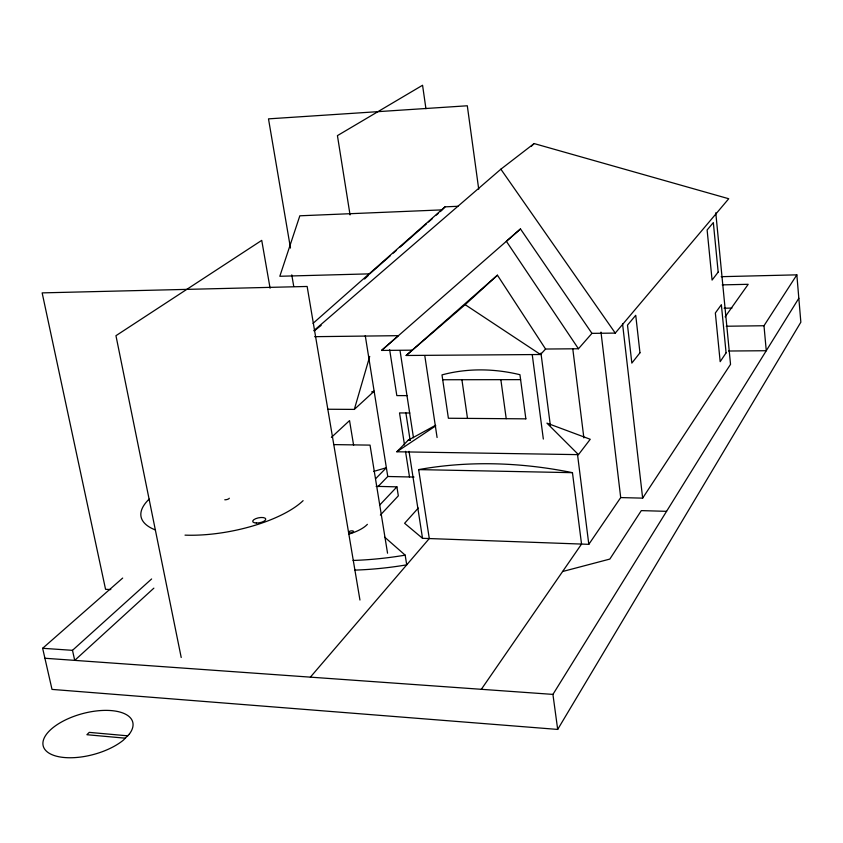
<?xml version="1.0" encoding="UTF-8"?>
<svg xmlns="http://www.w3.org/2000/svg" width="843" height="843" viewBox="0 0 843 843"><rect width="100%" height="100%" fill="white"/><g stroke="black" fill="none" stroke-linecap="round" stroke-linejoin="round"><path stroke-width="1.26" d="M328.075 409.245L354.323 409.403L369.719 356.42M122.678 578.066L42.645 648.288L52.013 689.405L557.687 729.427L800.85 322.184L796.846 274.85L721.186 276.683M557.687 729.427L552.924 694.4L798.827 298.274M728.626 351.015L766.266 350.73L763.99 325.735L796.846 274.85M418.297 508.055L404.608 523.282L422.522 538.308L588.814 544.336L620.701 497.581L642.651 498.139L730.533 364.366L715.77 212.784M481.332 689.311L581.544 544.072L572.46 472.67A414.545 320.646 33.8 0 0 418.655 469.604L429.287 538.551L310.372 677.14M725.106 316.884L748.194 284.302L722.198 284.881M578.467 454.64L590.248 439.277L546.938 423.144L578.467 454.64L396.821 451.774L408.149 440.267L435.494 425.346M545.569 349.034L497.433 275.187L406.168 355.483L540.521 354.513L545.569 349.034L578.446 348.76L591.944 333.364L615.264 333.09L728.731 198.737L534.104 143.563L500.868 169.19L313.754 330.751M442.954 209.117L445.051 206.841L457.918 206.293M380.372 515.062L398.328 495.832L396.905 486.854L376.126 486.348M379.782 504.957L396.905 486.854M377.885 486.717L387.769 476.495L414.018 477.064M375.546 478.792L386.379 467.728L373.776 471.395M531.332 146.313L534.104 143.563M364.555 279.012L368.37 275.408M331.383 437.391L349.55 420.594L353.617 445.273M354.323 409.403L374.144 391.226L371.647 391.911M153.869 588.151L74.721 660.375L72.487 650.332L151.614 578.962M406.168 355.483L465.146 304.66L497.433 275.187M313.027 323.375L445.051 206.841M390.341 255.692L369.771 273.849L279.823 276.272L299.834 215.797L442.248 209.875L440.288 211.604M393.281 253.1L396.221 250.508M400.14 247.052L426.579 223.711M428.539 221.983L432.459 218.516M436.368 215.06L438.328 213.332M412.016 350.172L381.584 350.425L398.402 335.672L314.639 336.673M591.944 333.364L520.479 228.948L506.39 241.319L578.446 348.76M381.584 350.425L520.479 228.948M314.997 330.277L321.162 325.398M396.821 451.774L435.778 425.831M562.608 571.512L609.837 559.078L641.302 510.616L666.571 511.332M724.095 308.211L731.977 308.074M726.213 326.241L763.99 325.735M442.712 379.75L520.595 379.635M407.232 395.62L396.821 395.599L389.666 349.761M409.803 412.996L399.519 412.922L404.514 444.946M408.149 440.267L410.446 440.299M334.028 444.609L370.035 445.115L387.548 553.208M418.655 469.604L572.46 472.67M110.812 589.573L105.554 589.299L42.15 292.879L307.147 286.462L359.95 600.037M42.645 648.288L72.487 650.332M44.921 658.257L552.924 694.4M127.82 735.834L89.263 732.377L86.892 734.717L125.502 738.205M465.146 304.66L540.521 354.513M384.787 537.254L405.177 555.147L406.726 564.842A154.606 59.516 -9.1 0 1 354.724 570.11M500.868 169.19L615.264 333.09M181.213 657.498L115.955 335.693L261.73 240.371L270.097 288.243M291.773 274.871L293.743 286.441M290.477 248.063L268.495 118.863L467.307 105.775L478.719 189.18M350.056 214.923L337.432 135.628L422.564 85.259L425.936 108.715M365.261 335.651L387.769 476.495M405.894 412.965L410.067 439.909M409.013 451.342L422.522 538.308M405.515 451.353L409.508 476.969M400.077 350.867L413.481 437.749M424.819 355.83L437.085 437.506M461.911 379.719L467.496 418.391M500.858 379.666L506.221 418.686M532.281 354.935L543.335 439.055M540.953 353.091L550.405 425.82M572.787 348.823L583.872 437.907M577.423 453.755L588.814 544.336M600.985 332.1L620.701 497.581M622.566 323.881L642.651 498.139M303.111 500.658A86.681 31.676 -11.2 0 1 185.017 535.136M155.439 529.962A86.681 31.676 -11.2 0 1 149.158 499.119M229.317 498.234A3.203 1.17 -11.1 0 1 224.775 499.794M367.379 524.335A33.404 13.014 -9.9 0 1 348.907 534.114M405.177 555.147A154.849 58.884 -9.1 0 1 353.091 560.447M726.086 352.88L720.175 361.668L715.349 312.985L721.366 304.692L726.086 352.88M718.183 272.12L712.082 280.066L707.119 229.991L713.326 222.584L718.183 272.12M639.963 352.796L631.839 363.091L627.498 325.135L635.738 315.293L639.963 352.796M129.464 733.905L123.426 740.101A46.323 21.149 -15 0 1 47.766 752.293A46.323 21.149 -15 0 1 86.418 712.672A46.323 21.149 -15 0 1 129.464 733.905M525.853 418.845L448.392 418.244L441.995 374.893A166.661 140.159 39.1 0 1 519.941 374.703L525.853 418.845M256.314 523.018A6.639 2.518 -10.9 0 0 265.756 519.025A6.639 2.518 -10.9 0 0 255.629 518.708A6.639 2.518 -10.9 0 0 256.314 523.018M349.508 532.902A2.508 0.991 -9.8 0 0 353.523 531.701A2.508 0.991 -9.8 0 0 350.182 531.09A2.508 0.991 -9.8 0 0 349.508 532.902"/></g></svg>
